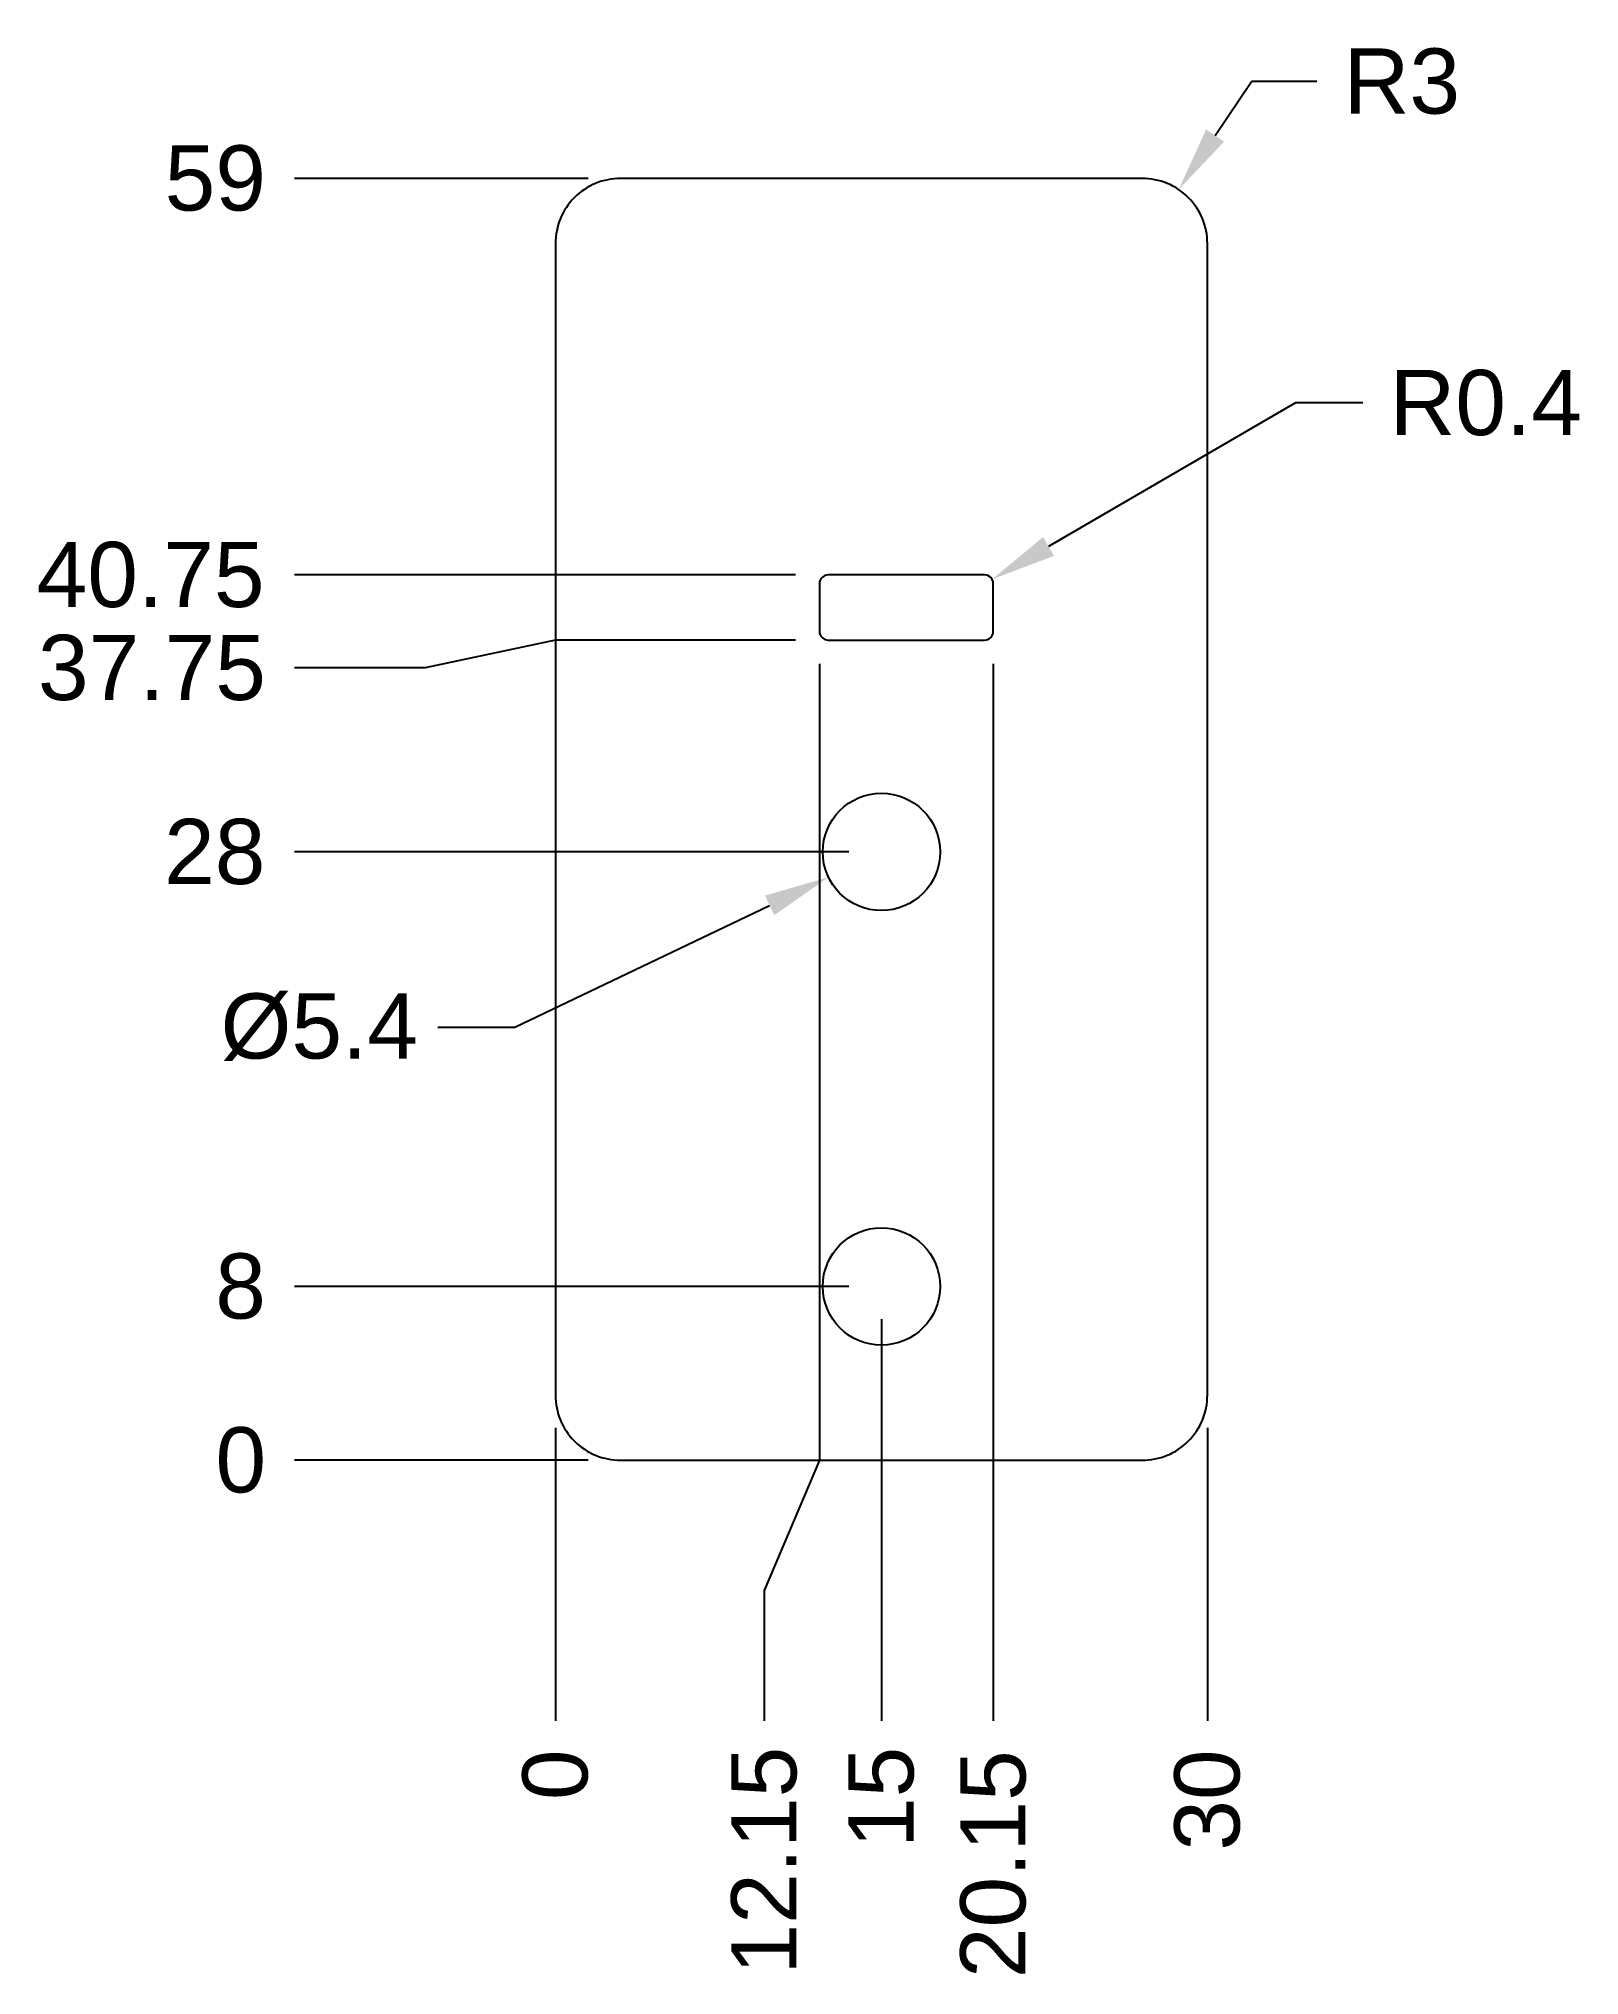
# Model space of a CAD drawing. Header units: millimetres. Extents: x -23.8 to 47.1, y -23.7 to 65.4.
import ezdxf

# ---------------------------------------------------------------- set-up
doc = ezdxf.new("R2010")
doc.units = ezdxf.units.MM
doc.layers.add('Dimensions', color=7, linetype='Continuous')
doc.layers.add('Parts', color=7, linetype='Continuous')
doc.styles.get("Standard").update_dxf_attribs({"font": 'arial.ttf'})
doc.dimstyles.new('Copy of Standard', dxfattribs={"dimtxt": 3, "dimasz": 3, "dimexe": 3, "dimexo": 1.5, "dimgap": 1.5, "dimtad": 0, "dimtoh": 1, "dimdsep": 46, "dimtxsty": 'Standard', "dimcen": 0, "dimadec": 0, "dimazin": 2, "dimtfac": 1, "dimtofl": 0, "dimtmove": 0, "dimatfit": 3, "dimfxl": 1, "dimtolj": 1, "dimtzin": 0, "dimarcsym": 0})

# ---------------------------------------------------------------- blocks, each defined once
blk = doc.blocks.new('*D1')
at = {"layer": 'Defpoints', "color": 0}
for p in [(0, 3), (0, 0), (0, -12)]:
    blk.add_point(p, dxfattribs=at)
at = {"layer": 'Dimensions', "color": 0, "lineweight": -2}
blk.add_line((0, 1.5), (0, -12), dxfattribs=at)
at = {"layer": 'Dimensions', "color": 0, "insert": (0, -14.4765), "char_height": 3, "attachment_point": 5, "rotation": 90}
blk.add_mtext('\\A1;0', dxfattribs=at)
blk = doc.blocks.new('*D2')
at = {"layer": 'Defpoints', "color": 0}
for p in [(-12, 0), (0, 0), (3, 0)]:
    blk.add_point(p, dxfattribs=at)
at = {"layer": 'Dimensions', "color": 0, "lineweight": -2}
blk.add_line((1.5, 0), (-12, 0), dxfattribs=at)
at = {"layer": 'Dimensions', "color": 0, "insert": (-14.4765, 0), "char_height": 3, "attachment_point": 5}
blk.add_mtext('\\A1;0', dxfattribs=at)
blk = doc.blocks.new('*D3')
at = {"layer": 'Defpoints', "color": 0}
for p in [(30, 3), (0, 0), (30, -12)]:
    blk.add_point(p, dxfattribs=at)
at = {"layer": 'Dimensions', "color": 0, "lineweight": -2}
blk.add_line((30, 1.5), (30, -12), dxfattribs=at)
at = {"layer": 'Dimensions', "color": 0, "insert": (30, -15.639), "char_height": 3, "attachment_point": 5, "rotation": 90}
blk.add_mtext('\\A1;30', dxfattribs=at)
blk = doc.blocks.new('*D4')
at = {"layer": 'Defpoints', "color": 0}
for p in [(-12, 59), (3, 59), (0, 0)]:
    blk.add_point(p, dxfattribs=at)
at = {"layer": 'Dimensions', "color": 0, "lineweight": -2}
blk.add_line((1.5, 59), (-12, 59), dxfattribs=at)
at = {"layer": 'Dimensions', "color": 0, "insert": (-15.6495, 59), "char_height": 3, "attachment_point": 5}
blk.add_mtext('\\A1;59', dxfattribs=at)
blk = doc.blocks.new('*D5')
at = {"layer": 'Defpoints', "color": 0}
for p in [(-12, 40.75), (12.55, 40.75), (0, 0)]:
    blk.add_point(p, dxfattribs=at)
at = {"layer": 'Dimensions', "color": 0, "lineweight": -2}
blk.add_line((11.05, 40.75), (-12, 40.75), dxfattribs=at)
at = {"layer": 'Dimensions', "color": 0, "insert": (-18.627, 40.75), "char_height": 3, "attachment_point": 5}
blk.add_mtext('\\A1;40.75', dxfattribs=at)
blk = doc.blocks.new('*D6')
at = {"layer": 'Defpoints', "color": 0}
for p in [(12.55, 37.75), (-12, 36.471), (0, 0)]:
    blk.add_point(p, dxfattribs=at)
at = {"layer": 'Dimensions', "color": 0, "lineweight": -2}
for p, q in [((0, 37.75), (-6, 36.471)), ((11.05, 37.75), (0, 37.75)), ((-6, 36.471), (-12, 36.471))]:
    blk.add_line(p, q, dxfattribs=at)
at = {"layer": 'Dimensions', "color": 0, "insert": (-18.566, 36.471), "char_height": 3, "attachment_point": 5}
blk.add_mtext('\\A1;37.75', dxfattribs=at)
blk = doc.blocks.new('*D7')
at = {"layer": 'Defpoints', "color": 0}
for p in [(-12, 28), (15, 28), (0, 0)]:
    blk.add_point(p, dxfattribs=at)
at = {"layer": 'Dimensions', "color": 0, "lineweight": -2}
blk.add_line((13.5, 28), (-12, 28), dxfattribs=at)
at = {"layer": 'Dimensions', "color": 0, "insert": (-15.675, 28), "char_height": 3, "attachment_point": 5}
blk.add_mtext('\\A1;28', dxfattribs=at)
blk = doc.blocks.new('*D8')
at = {"layer": 'Defpoints', "color": 0}
for p in [(-12, 8), (15, 8), (0, 0)]:
    blk.add_point(p, dxfattribs=at)
at = {"layer": 'Dimensions', "color": 0, "lineweight": -2}
blk.add_line((13.5, 8), (-12, 8), dxfattribs=at)
at = {"layer": 'Dimensions', "color": 0, "insert": (-14.487, 8), "char_height": 3, "attachment_point": 5}
blk.add_mtext('\\A1;8', dxfattribs=at)
blk = doc.blocks.new('*D9')
at = {"layer": 'Defpoints', "color": 0}
for p in [(15, 8), (0, 0), (15, -12)]:
    blk.add_point(p, dxfattribs=at)
at = {"layer": 'Dimensions', "color": 0, "lineweight": -2}
blk.add_line((15, 6.5), (15, -12), dxfattribs=at)
at = {"layer": 'Dimensions', "color": 0, "insert": (15, -15.516), "char_height": 3, "attachment_point": 5, "rotation": 90}
blk.add_mtext('\\A1;15', dxfattribs=at)
blk = doc.blocks.new('*D10')
at = {"layer": 'Defpoints', "color": 0}
for p in [(12.15, 38.15), (0, 0), (9.609, -12)]:
    blk.add_point(p, dxfattribs=at)
at = {"layer": 'Dimensions', "color": 0, "lineweight": -2}
for p, q in [((12.15, 36.65), (12.15, 0)), ((12.15, 0), (9.609, -6)), ((9.609, -6), (9.609, -12))]:
    blk.add_line(p, q, dxfattribs=at)
at = {"layer": 'Dimensions', "color": 0, "insert": (9.609, -18.426), "char_height": 3, "attachment_point": 5, "rotation": 90}
blk.add_mtext('\\A1;12.15', dxfattribs=at)
blk = doc.blocks.new('*D11')
at = {"layer": 'Defpoints', "color": 0}
for p in [(20.15, 38.15), (0, 0), (20.15, -12)]:
    blk.add_point(p, dxfattribs=at)
at = {"layer": 'Dimensions', "color": 0, "lineweight": -2}
blk.add_line((20.15, 36.65), (20.15, -12), dxfattribs=at)
at = {"layer": 'Dimensions', "color": 0, "insert": (20.15, -18.5925), "char_height": 3, "attachment_point": 5, "rotation": 90}
blk.add_mtext('\\A1;20.15', dxfattribs=at)
blk = doc.blocks.new('*D12')
at = {"layer": 'Defpoints', "color": 0}
for p in [(28.678, 58.487), (27, 56)]:
    blk.add_point(p, dxfattribs=at)
at = {"layer": 'Dimensions', "color": 0, "lineweight": -2}
for p in [(30.356, 60.974), (35.034, 63.461)]:
    blk.add_line(p, (32.034, 63.461), dxfattribs=at)
at = {"layer": 'Dimensions', "color": 0}
blk.add_solid([(29.941, 61.253), (30.77, 60.694), (28.678, 58.487)], dxfattribs=at)
at = {"layer": 'Dimensions', "color": 0, "insert": (38.95, 63.461), "char_height": 3, "attachment_point": 5}
blk.add_mtext('\\A1;R3', dxfattribs=at)
blk = doc.blocks.new('*D13')
at = {"layer": 'Defpoints', "color": 0}
for p in [(17.436, 29.165), (12.564, 26.835)]:
    blk.add_point(p, dxfattribs=at)
at = {"layer": 'Dimensions', "color": 0, "lineweight": -2}
for p, q in [((-1.864, 19.933), (9.858, 25.54)), ((-5.407, 19.933), (-1.864, 19.933))]:
    blk.add_line(p, q, dxfattribs=at)
at = {"layer": 'Dimensions', "color": 0}
blk.add_solid([(10.074, 25.089), (9.642, 25.991), (12.564, 26.835)], dxfattribs=at)
at = {"layer": 'Dimensions', "color": 0, "insert": (-10.864, 19.933), "char_height": 3, "attachment_point": 5}
blk.add_mtext('\\A1;%%c5.4', dxfattribs=at)
blk = doc.blocks.new('*D14')
at = {"layer": 'Defpoints', "color": 0}
for p in [(19.75, 40.35), (20.096, 40.551)]:
    blk.add_point(p, dxfattribs=at)
at = {"layer": 'Dimensions', "color": 0, "lineweight": -2}
for p, q in [((34.058, 48.664), (22.69, 42.058)), ((37.151, 48.664), (34.058, 48.664))]:
    blk.add_line(p, q, dxfattribs=at)
at = {"layer": 'Dimensions', "color": 0}
blk.add_solid([(22.438, 42.491), (22.941, 41.626), (20.096, 40.551)], dxfattribs=at)
at = {"layer": 'Dimensions', "color": 0, "insert": (42.808, 48.664), "char_height": 3, "attachment_point": 5}
blk.add_mtext('\\A1;R0.4', dxfattribs=at)

msp = doc.modelspace()

# ---------------------------------------------------------------- linework, layer by layer
at = {"layer": 'Parts'}
for points in [[(30, 3), (30, 56, 0.414214), (27, 59), (3, 59, 0.414214), (0, 56), (0, 3, 0.414214), (3, 0), (27, 0, 0.414214)], [(19.75, 40.75), (12.55, 40.75, 0.414214), (12.15, 40.35), (12.15, 38.15, 0.414214), (12.55, 37.75), (19.75, 37.75, 0.414214), (20.15, 38.15), (20.15, 40.35, 0.414214)]]:
    msp.add_lwpolyline(points, format="xyb", close=True, dxfattribs=at)
for centre in [(15, 28), (15, 8)]:
    msp.add_circle(centre, 2.7, dxfattribs=at)

# ---------------------------------------------------------------- dimensions: what is measured, and where the dimension line sits
at = {"layer": 'Dimensions'}
dim = msp.add_radius_dim(center=(27, 56), mpoint=(28.678, 58.487), dimstyle='Copy of Standard', dxfattribs=at)
dim.commit()
dim.dimension.update_dxf_attribs({"geometry": '*D12', "text_midpoint": (38.95, 63.461)})
for feature_location, offset, dtype, picture, middle in [((3, 59), (-15, 0), 0, '*D4', (-15.649, 59)), ((12.55, 40.75), (-24.55, 0), 0, '*D5', (-18.627, 40.75)), ((12.55, 37.75), (-24.55, -1.279), 0, '*D6', (-18.566, 36.471)), ((12.15, 38.15), (-2.541, -50.15), 1, '*D10', (9.609, -18.426)), ((20.15, 38.15), (0, -50.15), 1, '*D11', (20.15, -18.593)), ((15, 28), (-27, 0), 0, '*D7', (-15.675, 28)), ((15, 8), (-27, 0), 0, '*D8', (-14.487, 8)), ((15, 8), (0, -20), 1, '*D9', (15, -15.516)), ((0, 3), (0, -15), 1, '*D1', (0, -14.4765)), ((30, 3), (0, -15), 1, '*D3', (30, -15.639)), ((3, 0), (-15, 0), 0, '*D2', (-14.4765, 0))]:
    dim = msp.add_ordinate_dim(feature_location=feature_location, offset=offset, dtype=dtype, origin=(0, 0), dimstyle='Copy of Standard', dxfattribs=at)
    dim.commit()
    dim.dimension.update_dxf_attribs({"geometry": picture, "text_midpoint": middle})
dim = msp.add_radius_dim(center=(19.75, 40.35), mpoint=(20.096, 40.551), dimstyle='Copy of Standard', dxfattribs=at)
dim.commit()
dim.dimension.update_dxf_attribs({"geometry": '*D14', "text_midpoint": (42.808, 48.664), "dimtype": 132})
dim = msp.add_diameter_dim_2p(p1=(17.436, 29.165), p2=(12.564, 26.835), dimstyle='Copy of Standard', dxfattribs=at)
dim.commit()
dim.dimension.update_dxf_attribs({"geometry": '*D13', "text_midpoint": (-10.864, 19.933), "dimtype": 131})

doc.saveas('drawing.dxf')
